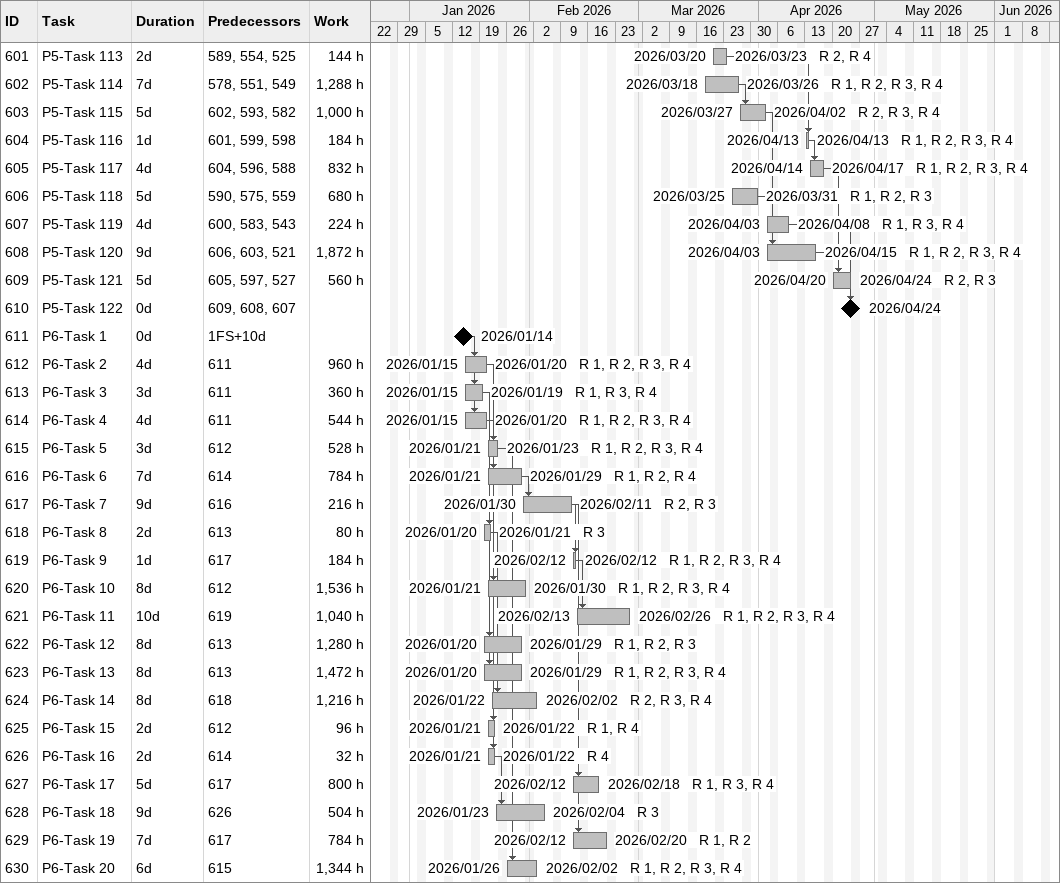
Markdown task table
| ID | Task | Duration | Start | Finish | Predecessors | Resources | Work (h) |
|---|---|---|---|---|---|---|---|
| 601 | P5-Task 113 | 2d | 2026-03-20 | 2026-03-23 | 589, 554, 525 | R 2, R 4 | 144 |
| 602 | P5-Task 114 | 7d | 2026-03-18 | 2026-03-26 | 578, 551, 549 | R 1, R 2, R 3, R 4 | 1288 |
| 603 | P5-Task 115 | 5d | 2026-03-27 | 2026-04-02 | 602, 593, 582 | R 2, R 3, R 4 | 1000 |
| 604 | P5-Task 116 | 1d | 2026-04-13 | 2026-04-13 | 601, 599, 598 | R 1, R 2, R 3, R 4 | 184 |
| 605 | P5-Task 117 | 4d | 2026-04-14 | 2026-04-17 | 604, 596, 588 | R 1, R 2, R 3, R 4 | 832 |
| 606 | P5-Task 118 | 5d | 2026-03-25 | 2026-03-31 | 590, 575, 559 | R 1, R 2, R 3 | 680 |
| 607 | P5-Task 119 | 4d | 2026-04-03 | 2026-04-08 | 600, 583, 543 | R 1, R 3, R 4 | 224 |
| 608 | P5-Task 120 | 9d | 2026-04-03 | 2026-04-15 | 606, 603, 521 | R 1, R 2, R 3, R 4 | 1872 |
| 609 | P5-Task 121 | 5d | 2026-04-20 | 2026-04-24 | 605, 597, 527 | R 2, R 3 | 560 |
| 610 | P5-Task 122 | 0d | 2026-04-24 | 2026-04-24 | 609, 608, 607 |  |  |
| 611 | P6-Task 1 | 0d | 2026-01-14 | 2026-01-14 | 1FS+10d |  |  |
| 612 | P6-Task 2 | 4d | 2026-01-15 | 2026-01-20 | 611 | R 1, R 2, R 3, R 4 | 960 |
| 613 | P6-Task 3 | 3d | 2026-01-15 | 2026-01-19 | 611 | R 1, R 3, R 4 | 360 |
| 614 | P6-Task 4 | 4d | 2026-01-15 | 2026-01-20 | 611 | R 1, R 2, R 3, R 4 | 544 |
| 615 | P6-Task 5 | 3d | 2026-01-21 | 2026-01-23 | 612 | R 1, R 2, R 3, R 4 | 528 |
| 616 | P6-Task 6 | 7d | 2026-01-21 | 2026-01-29 | 614 | R 1, R 2, R 4 | 784 |
| 617 | P6-Task 7 | 9d | 2026-01-30 | 2026-02-11 | 616 | R 2, R 3 | 216 |
| 618 | P6-Task 8 | 2d | 2026-01-20 | 2026-01-21 | 613 | R 3 | 80 |
| 619 | P6-Task 9 | 1d | 2026-02-12 | 2026-02-12 | 617 | R 1, R 2, R 3, R 4 | 184 |
| 620 | P6-Task 10 | 8d | 2026-01-21 | 2026-01-30 | 612 | R 1, R 2, R 3, R 4 | 1536 |
| 621 | P6-Task 11 | 10d | 2026-02-13 | 2026-02-26 | 619 | R 1, R 2, R 3, R 4 | 1040 |
| 622 | P6-Task 12 | 8d | 2026-01-20 | 2026-01-29 | 613 | R 1, R 2, R 3 | 1280 |
| 623 | P6-Task 13 | 8d | 2026-01-20 | 2026-01-29 | 613 | R 1, R 2, R 3, R 4 | 1472 |
| 624 | P6-Task 14 | 8d | 2026-01-22 | 2026-02-02 | 618 | R 2, R 3, R 4 | 1216 |
| 625 | P6-Task 15 | 2d | 2026-01-21 | 2026-01-22 | 612 | R 1, R 4 | 96 |
| 626 | P6-Task 16 | 2d | 2026-01-21 | 2026-01-22 | 614 | R 4 | 32 |
| 627 | P6-Task 17 | 5d | 2026-02-12 | 2026-02-18 | 617 | R 1, R 3, R 4 | 800 |
| 628 | P6-Task 18 | 9d | 2026-01-23 | 2026-02-04 | 626 | R 3 | 504 |
| 629 | P6-Task 19 | 7d | 2026-02-12 | 2026-02-20 | 617 | R 1, R 2 | 784 |
| 630 | P6-Task 20 | 6d | 2026-01-26 | 2026-02-02 | 615 | R 1, R 2, R 3, R 4 | 1344 |
